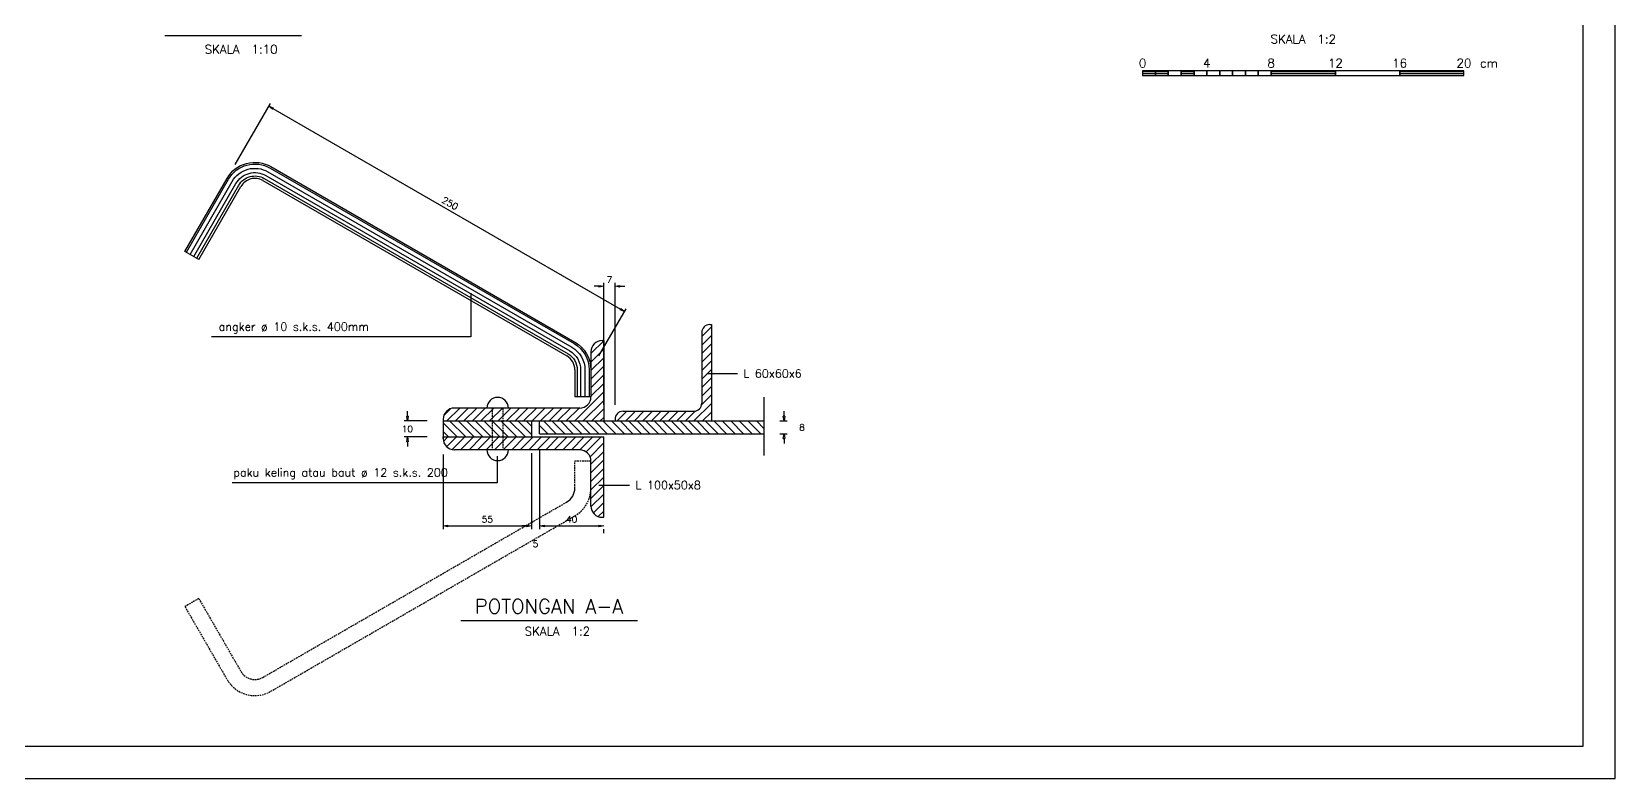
# Model space of a CAD drawing. Header units: metres. Extents: x -50 to 791, y -689 to 584.
# Drawn here: x 298.2 to 791, y -10 to 222.5 of the extents above; entities that cross this region are included whole.
import ezdxf
from ezdxf.enums import TextEntityAlignment as Align

# ---------------------------------------------------------------- set-up
doc = ezdxf.new("R2010")
doc.units = ezdxf.units.M
doc.header["$MEASUREMENT"] = 0
doc.linetypes.add('DASHED', pattern=[0.75, 0.5, -0.25])
doc.styles.add('L100', font='simplex.shx', dxfattribs={"height": 2.54})
doc.styles.add('L175', font='simplex.shx', dxfattribs={"height": 4.45})
doc.styles.get("Standard").update_dxf_attribs({"font": 'Simplex.shx'})
pattern_1 = [(45, (-8048.1906, -3871.7804), (-1.3258252, 1.3258252), [])]
pattern_2 = [(0, (633.88734, -59.143), (0, 0.635), [])]

# ---------------------------------------------------------------- blocks, each defined once
blk = doc.blocks.new('_ClosedBlank')
at = {"color": 0, "linetype": 'ByBlock', "lineweight": -2}
for p, q in [((-1, 0.17), (0, 0)), ((-1, 0.17), (-1, -0.17)), ((0, 0), (-1, -0.17))]:
    blk.add_line(p, q, dxfattribs=at)

msp = doc.modelspace()

# ---------------------------------------------------------------- hatches: boundary and pattern name
at = {"linetype": 'Continuous'}
h = msp.add_hatch(dxfattribs=at)
h.set_pattern_fill('LINE', color=2, scale=0.2, style=0)
h.set_pattern_definition(pattern_2)
h.paths.add_polyline_path([(643.887339, 208.856976), (647.887339, 208.856976), (647.887339, 210.356976), (643.887339, 210.356976)])
h = msp.add_hatch(dxfattribs=at)
h.set_pattern_fill('LINE', color=2, scale=0.2, style=0)
h.set_pattern_definition(pattern_2)
h.paths.add_polyline_path([(647.887339, 208.856976), (651.887339, 208.856976), (651.887339, 210.356976), (647.887339, 210.356976)])
h = msp.add_hatch(dxfattribs=at)
h.set_pattern_fill('LINE', color=2, scale=0.2, style=0)
h.set_pattern_definition(pattern_2)
h.paths.add_polyline_path([(655.887339, 208.856976), (659.887339, 208.856976), (659.887339, 210.356976), (655.887339, 210.356976)])
h = msp.add_hatch(dxfattribs=at)
h.set_pattern_fill('LINE', color=2, scale=0.2, style=0)
h.set_pattern_definition(pattern_2)
h.paths.add_polyline_path([(683.887339, 208.856976), (703.887339, 208.856976), (703.887339, 210.356976), (683.887339, 210.356976)])
h = msp.add_hatch(dxfattribs=at)
h.set_pattern_fill('LINE', color=2, scale=0.2, style=0)
h.set_pattern_definition(pattern_2)
h.paths.add_polyline_path([(723.887339, 208.856976), (743.887339, 208.856976), (743.887339, 210.356976), (723.887339, 210.356976)])
h = msp.add_hatch(dxfattribs=at)
h.set_pattern_fill('ANSI31', color=1, scale=15, style=0)
h.set_pattern_definition(pattern_1)
h.paths.add_polyline_path([(509.709929, 131.293966), (509.209929, 131.293966, 0.4142135624), (506.709929, 128.793966), (506.709929, 106.793966, -0.4142135624), (504.209929, 104.293966), (482.209929, 104.293966, 0.4142135624), (479.709929, 101.793966), (479.709929, 101.293966), (509.709929, 101.293966)])
h = msp.add_hatch(dxfattribs=at)
h.set_pattern_fill('ANSI31', color=1, scale=15, style=0)
h.set_pattern_definition(pattern_1)
h.paths.add_polyline_path([(476.209929, 101.293966), (476.209929, 126.293966), (475.709929, 126.293966, 0.4142135624), (472.209929, 122.793966), (472.209929, 108.793966, -0.4142135624), (468.709929, 105.293966), (444.84383, 105.293966), (444.84383, 101.293966)])
h.paths.add_polyline_path([(441.501944, 105.293966), (441.501944, 101.293966), (444.84383, 101.293966), (444.84383, 105.293966)])
h.paths.add_polyline_path([(429.709929, 105.293966, 0.4142135624), (426.209929, 101.793966), (426.209929, 101.293966), (441.501944, 101.293966), (441.501944, 105.293966)])
h = msp.add_hatch(dxfattribs=at)
h.set_pattern_fill('ANSI31', color=1, scale=15, angle=90, style=0)
h.set_pattern_definition([(135, (-8048.1906, -3871.7804), (-1.3258252, -1.3258252), [])])
h.paths.add_polyline_path([(441.501944, 96.293966), (441.501944, 101.293966), (426.209929, 101.293966), (426.209929, 96.293966)])
h.paths.add_polyline_path([(444.84383, 101.293966), (441.501944, 101.293966), (441.501944, 96.293966), (444.84383, 96.293966)])
h.paths.add_polyline_path([(444.84383, 101.293966), (444.84383, 96.293966), (453.709929, 96.293966), (453.709929, 101.293966)])
h.paths.add_polyline_path([(526.046174, 101.293966), (456.209929, 101.293966), (456.209929, 97.293966), (526.046174, 97.293966)])
h = msp.add_hatch(dxfattribs=at)
h.set_pattern_fill('ANSI31', color=1, scale=15, style=0)
h.set_pattern_definition(pattern_1)
h.paths.add_polyline_path([(441.501944, 96.293966), (426.209929, 96.293966), (426.209929, 95.793966, 0.4142135624), (429.709929, 92.293966), (441.501944, 92.293966)])
h.paths.add_polyline_path([(444.84383, 96.293966), (441.501944, 96.293966), (441.501944, 92.293966), (444.84383, 92.293966)])
h.paths.add_polyline_path([(476.209929, 96.293966), (453.709929, 96.293966), (444.84383, 96.293966), (444.84383, 92.293966), (468.709929, 92.293966, -0.4142135624), (472.209929, 88.793966), (472.209929, 80.383815), (472.209929, 74.793966, 0.4142135624), (475.709929, 71.293966), (476.209929, 71.293966)])

# ---------------------------------------------------------------- linework, layer by layer
at = {"color": 2, "linetype": 'Continuous'}
for p, q in [((339.633532, 221.311742), (382.121217, 221.311742)), ((373.238352, 198.54301), (481.388771, 136.102337)), ((474.709929, 143.251177), (473.209929, 143.251177)), ((481.209929, 143.251177), (482.709929, 143.251177)), ((434.830249, 141.09801), (434.830249, 127.473922)), ((434.830249, 127.473922), (354.112293, 127.473922)), ((508.236336, 116.050627), (517.828082, 116.050627)), ((415.124463, 102.793966), (415.124463, 104.293966)), ((532.315195, 102.793966), (532.315195, 104.293966)), ((415.124463, 94.793966), (415.124463, 93.293966)), ((532.315195, 95.793966), (532.315195, 94.293966)), ((442.980419, 90.338678), (442.980419, 82.060293)), ((442.980419, 82.060293), (360.549855, 82.060293)), ((474.665252, 81.327413), (484.256998, 81.327413)), ((427.709929, 68.619216), (452.209929, 68.619216)), ((452.209929, 68.619216), (450.709929, 68.619216)), ((457.709929, 68.619216), (474.709929, 68.619216)), ((457.709929, 68.619216), (459.209929, 68.619216)), ((431.753001, 39.199162), (486.703857, 39.199162))]:
    msp.add_line(p, q, dxfattribs=at)
at = {"color": 1, "linetype": 'Continuous'}
for p, q in [((361.461434, 181.144789), (372.446814, 200.172026)), ((476.209929, 106.293966), (476.209929, 144.266177)), ((479.709929, 106.293966), (479.709929, 144.266177)), ((474.709929, 121.534243), (483.195309, 136.231352)), ((421.209929, 101.293966), (414.109463, 101.293966)), ((531.046174, 101.293966), (533.330195, 101.293966)), ((421.209929, 96.293966), (414.109463, 96.293966)), ((531.046174, 97.293966), (533.330195, 97.293966)), ((426.209929, 90.793966), (426.209929, 67.604216)), ((453.709929, 91.293966), (453.709929, 67.604216)), ((453.709929, 91.293966), (453.709929, 67.604216)), ((456.209929, 92.293966), (456.209929, 67.604216)), ((456.209929, 92.293966), (456.209929, 67.604216)), ((476.209929, 66.293966), (476.209929, 67.604216))]:
    msp.add_line(p, q, dxfattribs=at)
at = {"color": 4, "linetype": 'Continuous'}
for p, q in [((350.176584, 151.598856), (363.291561, 174.314662)), ((370.121688, 176.144789), (464.709929, 121.534243)), ((350.176584, 151.598856), (345.846457, 154.098856)), ((475.709929, 126.293966), (476.209929, 126.293966)), ((467.209929, 117.204116), (467.209929, 108.793966)), ((472.209929, 108.793966), (467.209929, 108.793966)), ((526.046174, 108.734591), (526.046174, 90.569138)), ((426.209929, 101.293966), (526.046174, 101.293966)), ((426.209929, 101.293966), (426.209929, 95.793966)), ((453.709929, 101.293966), (453.709929, 96.293966)), ((456.209929, 97.293966), (456.209929, 101.293966)), ((426.209929, 96.293966), (453.709929, 96.293966)), ((456.209929, 97.293966), (526.046174, 97.293966))]:
    msp.add_line(p, q, dxfattribs=at)
at = {"color": 0, "linetype": 'ByBlock', "lineweight": -2}
for p, q in [((481.513771, 136.318843), (481.263771, 135.88583)), ((482.687809, 135.352337), (481.263771, 135.88583)), ((481.513771, 136.318843), (482.687809, 135.352337))]:
    msp.add_line(p, q, dxfattribs=at)
at = {"color": 3, "linetype": 'Continuous'}
for p, q in [((506.709929, 128.793966), (506.709929, 106.793966)), ((509.209929, 131.293966), (509.709929, 131.293966)), ((509.709929, 131.293966), (509.709929, 101.293966)), ((476.209929, 126.293966), (476.209929, 101.293966)), ((472.209929, 122.793966), (472.209929, 108.793966)), ((468.709929, 105.293966), (429.709929, 105.293966)), ((482.209929, 104.293966), (504.209929, 104.293966)), ((426.209929, 101.793966), (426.209929, 101.293966)), ((479.709929, 101.793966), (479.709929, 101.293966)), ((426.209929, 95.793966), (426.209929, 96.293966)), ((453.709929, 96.293966), (476.209929, 96.293966)), ((476.209929, 71.293966), (476.209929, 96.293966)), ((468.709929, 92.293966), (429.709929, 92.293966)), ((472.209929, 74.793966), (472.209929, 88.793966)), ((475.709929, 71.293966), (476.209929, 71.293966))]:
    msp.add_line(p, q, dxfattribs=at)
at = {"color": 2, "linetype": 'DASHED'}
for p, q in [((441.501944, 105.293966), (441.501944, 92.293966)), ((444.84383, 105.293966), (444.84383, 92.293966)), ((467.209929, 80.383815), (467.209929, 88.793966)), ((472.209929, 88.793966), (467.209929, 88.793966)), ((370.121688, 21.443142), (464.709929, 76.053688)), ((350.176584, 45.989076), (345.846457, 43.489076)), ((350.176584, 45.989076), (363.291561, 23.273269))]:
    msp.add_line(p, q, dxfattribs=at)
at = {"color": 2}
msp.add_lwpolyline([(-50, -10), (791, -10), (791, 584), (-50, 584)], close=True, dxfattribs=at)
at = {"color": 6}
msp.add_lwpolyline([(0, 0), (781, 0), (781, 574), (0, 574)], close=True, dxfattribs=at)
at = {"color": 3, "linetype": 'Continuous'}
for points in [[(643.887339, 208.856976), (647.887339, 208.856976), (647.887339, 210.356976), (643.887339, 210.356976)], [(647.887339, 208.856976), (651.887339, 208.856976), (651.887339, 210.356976), (647.887339, 210.356976)], [(651.887339, 208.856976), (655.887339, 208.856976), (655.887339, 210.356976), (651.887339, 210.356976)], [(655.887339, 208.856976), (659.887339, 208.856976), (659.887339, 210.356976), (655.887339, 210.356976)], [(659.887339, 208.856976), (663.887339, 208.856976), (663.887339, 210.356976), (659.887339, 210.356976)], [(663.887339, 208.856976), (667.887339, 208.856976), (667.887339, 210.356976), (663.887339, 210.356976)], [(667.887339, 208.856976), (671.887339, 208.856976), (671.887339, 210.356976), (667.887339, 210.356976)], [(671.887339, 208.856976), (675.887339, 208.856976), (675.887339, 210.356976), (671.887339, 210.356976)], [(675.887339, 208.856976), (679.887339, 208.856976), (679.887339, 210.356976), (675.887339, 210.356976)], [(679.887339, 208.856976), (683.887339, 208.856976), (683.887339, 210.356976), (679.887339, 210.356976)], [(683.887339, 208.856976), (703.887339, 208.856976), (703.887339, 210.356976), (683.887339, 210.356976)], [(703.887339, 208.856976), (723.887339, 208.856976), (723.887339, 210.356976), (703.887339, 210.356976)], [(723.887339, 208.856976), (743.887339, 208.856976), (743.887339, 210.356976), (723.887339, 210.356976)]]:
    msp.add_lwpolyline(points, close=True, dxfattribs=at)
at = {"color": 4, "linetype": 'Continuous'}
msp.add_lwpolyline([(345.846457, 154.098856), (358.961434, 176.814662, -0.4142135624), (372.621688, 180.474916), (467.209929, 125.86437, -0.2679491924), (472.209929, 117.204116), (472.209929, 108.793966)], format="xyb", dxfattribs=at)
at = {"color": 1, "linetype": 'Continuous'}
for points in [[(346.301027, 153.83641), (359.416004, 176.552216, -0.4142135624), (372.359242, 180.020347), (466.947483, 125.4098, -0.2679491924), (471.685037, 117.204116), (471.685037, 108.793966)], [(347.460258, 153.167127), (360.575235, 175.882934, -0.4142135624), (371.68996, 178.861116), (466.278201, 124.25057, -0.2679491924), (470.346473, 117.204116), (470.346473, 108.793966)], [(348.619489, 152.497845), (361.734466, 175.213652, -0.4142135624), (371.020678, 177.701885), (465.608919, 123.091339, -0.2679491924), (469.007908, 117.204116), (469.007908, 108.793966)], [(349.528628, 151.972953), (362.643605, 174.68876, -0.4142135624), (370.495786, 176.792745), (465.084026, 122.182199, -0.2679491924), (467.958124, 117.204116), (467.958124, 108.793966)]]:
    msp.add_lwpolyline(points, format="xyb", dxfattribs=at)
at = {"color": 2, "linetype": 'DASHED'}
msp.add_lwpolyline([(345.846457, 43.489076), (358.961434, 20.773269, 0.4142135624), (372.621688, 17.113015), (467.209929, 71.723561, 0.2679491924), (472.209929, 80.383815), (472.209929, 88.793966)], format="xyb", dxfattribs=at)
at = {"color": 4, "linetype": 'Continuous'}
for centre, radius, start, end in [((367.621688, 171.814662), 5, 60, 150), ((462.209929, 117.204116), 5, 0, 60), ((443.172887, 105.293966), 3.341887, 0, 180), ((443.172887, 92.293966), 3.341887, 180, 0)]:
    msp.add_arc(centre, radius, start, end, dxfattribs=at)
at = {"color": 3, "linetype": 'Continuous'}
for centre, radius, start, end in [((509.209929, 128.793966), 2.5, 90, 180), ((475.709929, 122.793966), 3.5, 90, 180), ((468.709929, 108.793966), 3.5, 270, 360), ((429.709929, 101.793966), 3.5, 90, 180), ((482.209929, 101.793966), 2.5, 90, 180), ((504.209929, 106.793966), 2.5, 270, 0), ((429.709929, 95.793966), 3.5, 180, 270), ((468.709929, 88.793966), 3.5, 0, 90), ((475.709929, 74.793966), 3.5, 180, 270)]:
    msp.add_arc(centre, radius, start, end, dxfattribs=at)
at = {"color": 2, "linetype": 'Continuous'}
msp.add_arc((462.209929, 80.383815), 5, 300, 360, dxfattribs=at)
at = {"color": 2, "linetype": 'DASHED'}
msp.add_arc((367.621688, 25.773269), 5, 210, 300, dxfattribs=at)

# ---------------------------------------------------------------- block references
at = {"color": 2, "linetype": 'Continuous', "xscale": 1.5, "yscale": 1.5, "zscale": 1.5}
for p, rotation in [((371.939314, 199.29301), 150), ((479.709929, 143.251177), 180), ((415.124463, 101.293966), 270), ((532.315195, 101.293966), 270), ((415.124463, 96.293966), 90), ((532.315195, 97.293966), 90), ((426.209929, 68.619216), 180), ((456.209929, 68.619216), 180), ((456.209929, 68.619216), 180)]:
    msp.add_blockref('_ClosedBlank', p, dxfattribs=dict(at, rotation=rotation))
for p in [(476.209929, 143.251177), (453.709929, 68.619216), (453.709929, 68.619216), (476.209929, 68.619216)]:
    msp.add_blockref('_ClosedBlank', p, dxfattribs=at)

# ---------------------------------------------------------------- texts
at = {"color": 3, "linetype": 'Continuous'}
for s, p in [('SKALA  1:10', (363.351689, 215.654)), ('SKALA  1:2', (693.887339, 218.856976)), ('0', (643.887339, 211.356976)), ('4', (663.887339, 211.356976)), ('8', (683.887339, 211.356976)), ('12', (703.887339, 211.356976)), ('16', (723.887339, 211.356976)), ('20', (743.887339, 211.356976)), ('SKALA  1:2', (461.773035, 34.446283))]:
    msp.add_text(s, height=2.7, dxfattribs=at).set_placement(p, align=Align.CENTER)
msp.add_text('cm', height=2.7, dxfattribs=at).set_placement((748.887339, 211.356976))
msp.add_text('250', height=2.03, rotation=330, dxfattribs=at).set_placement((425.602593, 169.482522))
at = {"color": 3, "linetype": 'Continuous', "style": 'L100'}
for s, p in [('angker ø 10 s.k.s. 400mm', (356.386039, 128.60926)), ('paku keling atau baut ø 12 s.k.s. 200', (360.933532, 83.195631))]:
    msp.add_text(s, height=2.54, dxfattribs=at).set_placement(p, align=Align.BOTTOM_LEFT)
for s, p in [('L 60x60x6', (519.626531, 116.050627)), ('L 100x50x8', (486.055447, 81.327413))]:
    msp.add_text(s, height=2.54, dxfattribs=at).set_placement(p, align=Align.MIDDLE_LEFT)
at = {"color": 5, "linetype": 'DASHED', "style": 'L175'}
msp.add_text('POTONGAN A-A', height=4.45, dxfattribs=at).set_placement((459.170354, 41.34309), align=Align.CENTER)
at = {"color": 3, "linetype": 'Continuous', "char_height": 2.03, "attachment_point": 5}
for s, insert in [('\\A1;7', (477.959929, 145.281177)), ('\\A1;10', (415.124463, 98.793966)), ('\\A1;8', (537.897695, 99.293966)), ('\\A1;55', (439.959929, 70.649216)), ('\\A1;40', (466.209929, 70.649216)), ('\\A1;5', (454.959929, 63.036716))]:
    msp.add_mtext(s, dxfattribs=dict(at, insert=insert))

doc.saveas('drawing.dxf')
